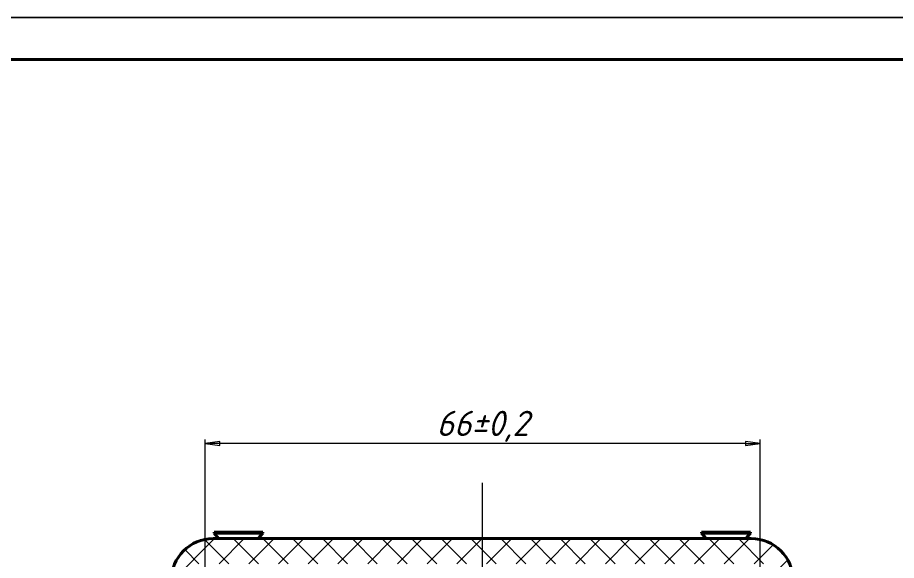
# Model space of a CAD drawing. Header units: inches. Extents: x -14 to 5184, y -66 to 1689.
# Drawn here: x 2908.1 to 3012.6, y 770.7 to 835.2 of the extents above; entities that cross this region are included whole.
import ezdxf

# ---------------------------------------------------------------- set-up
doc = ezdxf.new("R2010")
doc.units = ezdxf.units.IN
doc.header["$MEASUREMENT"] = 0
doc.linetypes.add('ACAD_ISO08W100', pattern=[36, 24, -3, 6, -3])
for name, color, linetype, lineweight in [('Видимые тонкие (ГОСТ)', 7, 'Continuous', 25), ('Видимый контур (ГОСТ)', 7, 'Continuous', 50), ('Осевая линия (ГОСТ)', 7, 'ACAD_ISO08W100', 25), ('Размер (ГОСТ)', 7, 'Continuous', 25), ('Штриховка (ГОСТ)', 7, 'Continuous', 18)]:
    doc.layers.add(name, color=color, linetype=linetype, lineweight=lineweight)
doc.styles.add('Standart 3.0', font='gost_b.ttf', dxfattribs={"oblique": 15, "height": 3})
doc.dimstyles.new('Обычный (ГОСТ)', dxfattribs={"dimscale": 0.5, "dimtxt": 3.5, "dimasz": 3.5, "dimexe": 1, "dimexo": 0, "dimgap": 0.5, "dimtad": 1, "dimrnd": 1e-08, "dimtxsty": 'Standart 3.0', "dimblk": 'Filled-1', "dimblk1": 'Filled-1', "dimblk2": 'Filled-1', "dimcen": 0.09, "dimdle": 15, "dimclrd": 256, "dimclre": 256, "dimclrt": 256, "dimazin": 2, "dimtfac": 0.714286, "dimtmove": 0, "dimatfit": 3, "dimfxl": 1, "dimtolj": 1, "dimlwd": 25, "dimlwe": 25, "dimarcsym": 0})

# ---------------------------------------------------------------- blocks, each defined once
blk = doc.blocks.new('Filled-1')
at = {"color": 0}
for p, q in [((0, 0), (-1, 0.143)), ((-1, 0.143), (-1, -0.143)), ((-1, 0), (0, 0)), ((-1, -0.143), (0, 0))]:
    blk.add_line(p, q, dxfattribs=at)
at = {"color": 0, "flags": 128}
blk.add_lwpolyline([(-1, -0.143), (0, 0), (-1, 0.143), (-1, -0.143)], dxfattribs=at)
at = {"color": 0}
blk.add_solid([(-1, -0.143), (0, 0), (-1, 0.143), (-1, -0.143)], dxfattribs=at)
blk = doc.blocks.new('*D153')
at = {"layer": 'Размер (ГОСТ)', "lineweight": 25, "ltscale": 0.5, "transparency": 16777216}
for p, q in [((2930.41, 746.86), (2930.41, 785.08)), ((2994.66, 784.58), (2932.16, 784.58)), ((2996.41, 746.86), (2996.41, 785.08))]:
    blk.add_line(p, q, dxfattribs=at)
at = {"layer": 'Размер (ГОСТ)', "lineweight": 25, "ltscale": 0.5, "transparency": 16777216, "xscale": 1.75, "yscale": 1.75, "zscale": 1.75, "rotation": 180}
blk.add_blockref('Filled-1', (2930.41, 784.58), dxfattribs=at)
at = {"layer": 'Размер (ГОСТ)', "lineweight": 25, "ltscale": 0.5, "transparency": 16777216, "xscale": 1.75, "yscale": 1.75, "zscale": 1.75}
blk.add_blockref('Filled-1', (2996.41, 784.58), dxfattribs=at)
at = {"layer": 'Размер (ГОСТ)', "ltscale": 0.5, "transparency": 16777216, "insert": (2963.41, 786.63), "char_height": 3, "attachment_point": 5, "style": 'Standart 3.0'}
blk.add_mtext('\\A1;66%%P{\\fGOST type B|b0|i0|c204|p0;0,2}', dxfattribs=at)

msp = doc.modelspace()

# ---------------------------------------------------------------- hatches: boundary and pattern name
at = {"layer": 'Штриховка (ГОСТ)'}
h = msp.add_hatch(dxfattribs=at)
h.set_pattern_fill('ANSI37', color=256, scale=20, style=0)
h.set_pattern_definition([(45, (-838.023, -51.1596), (-1.767767, 1.767767), []), (135, (-838.023, -51.1596), (-1.767767, -1.767767), [])])
edge = h.paths.add_edge_path()
edge.add_ellipse((2995.3531, 768.2825), major_axis=(5, 0), ratio=1, start_angle=0, end_angle=90)
edge.add_line((2995.3531, 773.2825), (2931.3531, 773.2825))
edge.add_ellipse((2931.3531, 768.2825), major_axis=(0, 5), ratio=1, start_angle=0, end_angle=90)
edge.add_line((2926.3531, 768.2825), (2926.3531, 746.3931))
edge.add_line((2926.3531, 746.3931), (2926.3531, 746.2825))
edge.add_line((2926.3531, 746.2825), (2927.8531, 746.2825))
edge.add_line((2927.8531, 746.2825), (2927.8531, 747.7825))
edge.add_line((2927.8531, 747.7825), (2929.3372, 747.7825))
edge.add_line((2929.3372, 747.7825), (2929.3531, 747.7825))
edge.add_line((2929.3531, 747.7825), (2929.3531, 770.2825))
edge.add_line((2929.3531, 770.2825), (2997.3531, 770.2825))
edge.add_line((2997.3531, 770.2825), (2997.3531, 747.8931))
edge.add_line((2997.3531, 747.8931), (2997.3531, 747.7825))
edge.add_line((2997.3531, 747.7825), (2998.8372, 747.7825))
edge.add_line((2998.8372, 747.7825), (2998.8531, 747.7825))
edge.add_line((2998.8531, 747.7825), (2998.8531, 746.3931))
edge.add_line((2998.8531, 746.3931), (2998.8531, 746.2825))
edge.add_line((2998.8531, 746.2825), (3000.3372, 746.2825))
edge.add_line((3000.3372, 746.2825), (3000.3531, 746.2825))
edge.add_line((3000.3531, 746.2825), (3000.3531, 768.2825))

# ---------------------------------------------------------------- linework, layer by layer
at = {"layer": 'Видимые тонкие (ГОСТ)', "transparency": 33554684}
for p, q in [((2522.7701, 835.2356), (3116.7701, 835.2356)), ((3116.7701, 835.2356), (2522.7701, 835.2356))]:
    msp.add_line(p, q, dxfattribs=at)
at = {"layer": 'Видимый контур (ГОСТ)', "transparency": 33554684}
msp.add_line((3111.7701, 830.2356), (2542.7701, 830.2356), dxfattribs=at)
at = {"layer": 'Видимый контур (ГОСТ)'}
for p, q in [((2937.2531, 774.0325), (2931.4531, 774.0325)), ((2931.4531, 774.0325), (2931.4531, 773.9158)), ((2931.4531, 773.9158), (2937.2531, 773.9158)), ((2931.996, 773.2825), (2931.4531, 773.9158)), ((2936.7102, 773.2825), (2937.2531, 773.9158)), ((2937.2531, 774.0325), (2937.2531, 773.9158)), ((2995.2531, 774.0325), (2989.4531, 774.0325)), ((2989.4531, 774.0325), (2989.4531, 773.9158)), ((2989.4531, 773.9158), (2995.2531, 773.9158)), ((2989.996, 773.2825), (2989.4531, 773.9158)), ((2994.7102, 773.2825), (2995.2531, 773.9158)), ((2995.2531, 774.0325), (2995.2531, 773.9158)), ((2931.3531, 773.2825), (2995.3531, 773.2825))]:
    msp.add_line(p, q, dxfattribs=at)
for centre, start, end in [((2931.3531, 768.2825), 90, 180), ((2995.3531, 768.2825), 0, 90)]:
    msp.add_arc(centre, 5, start, end, dxfattribs=at)
at = {"layer": 'Осевая линия (ГОСТ)', "linetype": 'ACAD_ISO08W100'}
msp.add_line((2963.3543, 779.9109), (2963.331, 649.3191), dxfattribs=at)

# ---------------------------------------------------------------- dimensions: what is measured, and where the dimension line sits
at = {"layer": 'Размер (ГОСТ)', "ltscale": 0.5}
dim = msp.add_linear_dim(base=(2930.4118, 784.5836), p1=(2996.4118, 746.8614), p2=(2930.4118, 746.8614), text='<>%%P{\\fGOST type B|b0|i0|c204|p0;0,2}', dimstyle='Обычный (ГОСТ)', dxfattribs=at)
dim.commit()
dim.dimension.update_dxf_attribs({"geometry": '*D153', "text_midpoint": (2963.4118, 786.6306)})

doc.saveas('drawing.dxf')
